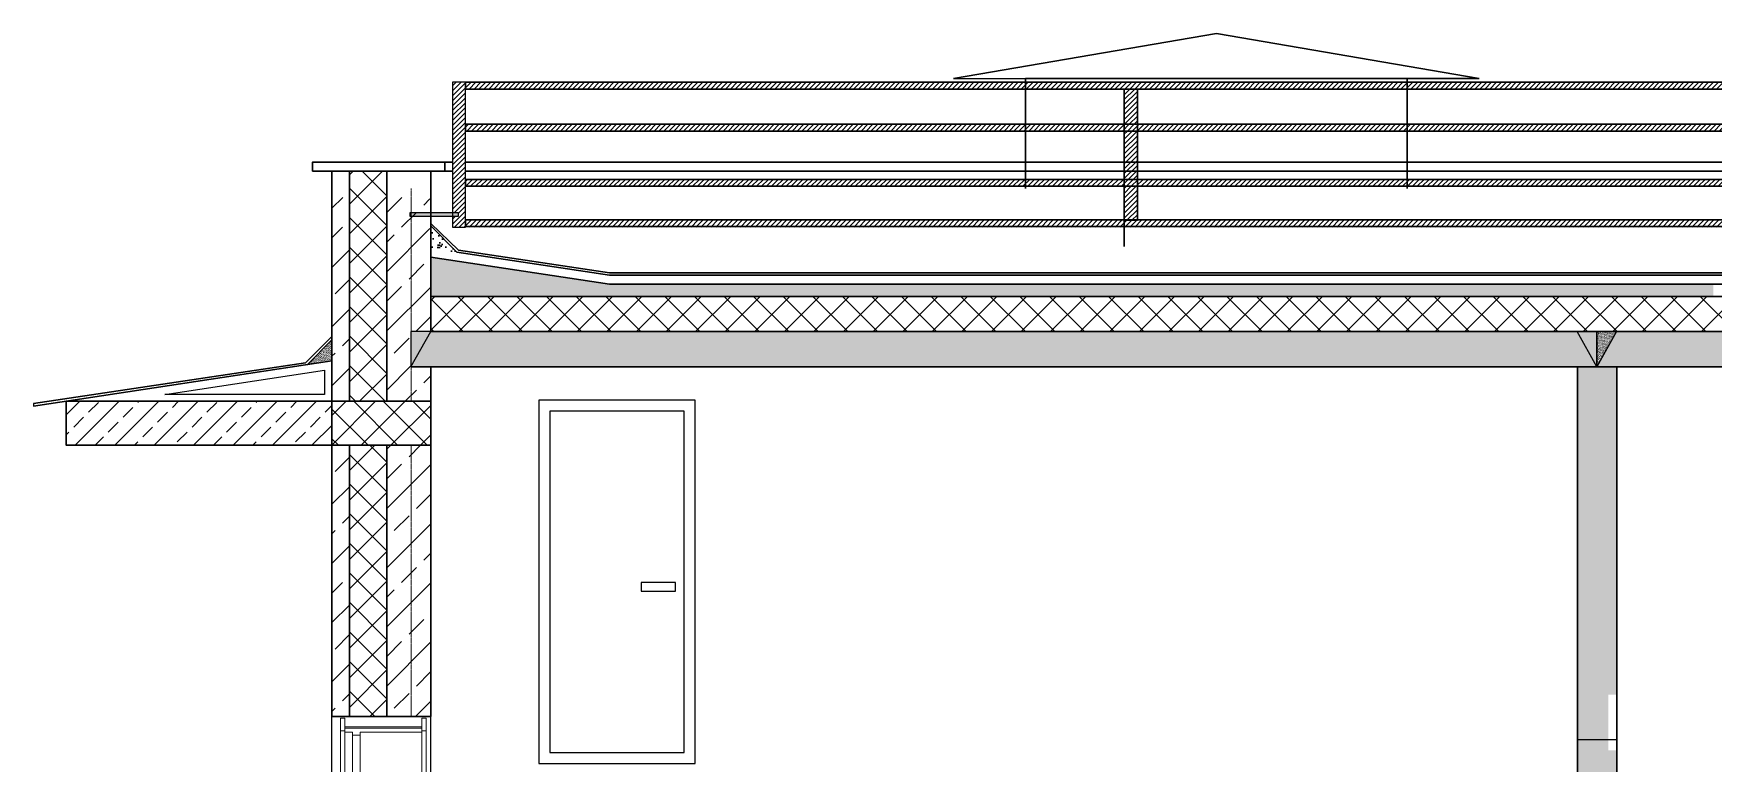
# Model space of a CAD drawing. Header units: millimetres. Extents: x -10163 to 1081624, y -5450 to 230390.
# Drawn here: x 366334 to 373982, y 101342 to 104664 of the extents above; entities that cross this region are included whole.
import ezdxf

# ---------------------------------------------------------------- set-up
doc = ezdxf.new("R2010")
doc.units = ezdxf.units.MM
doc.linetypes.add('Штрих-пунктир', pattern=[24, 20, -1.5, 1, -1.5])
for name, color, linetype, lineweight in [('0.3', 40, 'Continuous', 30), ('A-DOOR', 250, 'Continuous', 9), ('A-DOOR-FRAM', 250, 'Continuous', 18)]:
    doc.layers.add(name, color=color, linetype=linetype, lineweight=lineweight)
doc.layers.add('0л_штриховка', color=7, linetype='Continuous', lineweight=9, transparency=0.2)
for name, color, linetype in [('0разрез', 7, 'Continuous'), ('Кровля', 92, 'Continuous'), ('Оси 2', 253, 'Continuous'), ('Стены1', 120, 'Continuous')]:
    doc.layers.add(name, color=color, linetype=linetype)
doc.layers.add('Двери', color=100, linetype='Continuous', plot=False)
pattern_1 = [(45, (-3941.53, -242.98), (-89.80256, 89.80256), []), (45, (-3851.73, -242.98), (-89.80256, 89.80256), [63.5, -31.75])]
pattern_2 = [(45, (-3941.534, -123.051), (-11.22532015, 11.22532015), [])]
pattern_3 = [(37.5, (-3941.5343, -242.9777), (-0.16000313, 4.894132373), [0, -3.8608, 0, -4.318, 0, -4.1275]), (7.5, (-3941.5343, -242.9777), (4.49523283, 7.16825101), [0, -2.0828, 0, -3.4798, 0, -1.3335]), (327.5, (-3944.6585, -242.9777), (7.909923702, 0.014371847), [0, -1.27, 0, -4.572, 0, -5.969]), (317.5, (-3944.6585, -242.978), (7.63556452, 2.22929323), [0, -0.635, 0, -2.9972, 0, -3.429])]

# ---------------------------------------------------------------- blocks, each defined once
blk = doc.blocks.new('Дверь-Наружная-Двойная-Полное остекление-Деревянный_фасад - 1500 x 2000 мм-347512-Сечение 0')
at = {"layer": 'A-DOOR'}
for p, q in [((-10994.3, 2063.4), (-10994.3, 2006.4)), ((-10974.3, 2063.4), (-10994.3, 2063.4)), ((-10994.3, 2006.4), (-10974.3, 2006.4)), ((-10994.3, 2006.4), (-10994.3, 1011.9)), ((-10974.3, 2025), (-10974.3, 2063.4)), ((-10974.3, 2006.4), (-10974.3, 2018.7)), ((-10624.3, 2063.4), (-10624.3, 2025)), ((-10604.3, 2063.4), (-10624.3, 2063.4)), ((-10624.3, 2018.7), (-10624.3, 2006.4)), ((-10624.3, 2006.4), (-10604.3, 2006.4)), ((-10604.3, 2006.4), (-10604.3, 2063.4)), ((-10604.3, 2006.4), (-10604.3, 0)), ((-10994.3, 1004.6), (-10994.3, 1011.9)), ((-10994.3, 1011.9), (-10984.3, 1011.9)), ((-10984.3, 1004.9), (-10994.3, 1004.9)), ((-10994.3, 996.9), (-10994.3, 1004.6)), ((-10994.3, 989.2), (-10994.3, 996.9)), ((-10974.3, 1064.4), (-10984.3, 1064.4)), ((-10984.3, 1039.4), (-10984.3, 1064.4)), ((-10984.3, 844.4), (-10984.3, 1039.4)), ((-10929.3, 1064.4), (-10939.3, 1064.4)), ((-10929.3, 1064.4), (-10929.3, 1039.4)), ((-10929.3, 1039.4), (-10929.3, 844.4)), ((-10929.3, 1011.9), (-10919.3, 1011.9)), ((-10919.3, 1011.9), (-10919.3, 981.9)), ((-11034.3, 936.6), (-11034.3, 939.4)), ((-11014.3, 939.4), (-11034.3, 939.4)), ((-11034.3, 927.4), (-11034.3, 936.6)), ((-11014.3, 936.6), (-11034.3, 936.6)), ((-11034.3, 914.4), (-11034.3, 927.4)), ((-11014.3, 927.4), (-11034.3, 927.4)), ((-11014.3, 939.4), (-11014.3, 936.6)), ((-11014.3, 936.6), (-11014.3, 927.4)), ((-11014.3, 927.4), (-11014.3, 914.4)), ((-10984.3, 922.4), (-11014.3, 922.4)), ((-10994.3, 981.9), (-10994.3, 989.2)), ((-10994.3, 988.9), (-10984.3, 988.9)), ((-10984.3, 981.9), (-10994.3, 981.9)), ((-10994.3, 981.9), (-10994.3, 922.1)), ((-10929.3, 981.9), (-10919.3, 981.9)), ((-10899.3, 922.4), (-10929.3, 922.4)), ((-10899.3, 936.6), (-10899.3, 939.4)), ((-10899.3, 939.4), (-10879.3, 939.4)), ((-10899.3, 927.4), (-10899.3, 936.6)), ((-10899.3, 936.6), (-10879.3, 936.6)), ((-10899.3, 914.4), (-10899.3, 927.4)), ((-10899.3, 927.4), (-10879.3, 927.4)), ((-10879.3, 939.4), (-10879.3, 936.6)), ((-10879.3, 936.6), (-10879.3, 927.4)), ((-10879.3, 927.4), (-10879.3, 914.4)), ((-11034.3, 906.4), (-11034.3, 914.4)), ((-11034.3, 914.4), (-11014.3, 914.4)), ((-11034.3, 906.4), (-11014.3, 906.4)), ((-11014.3, 914.4), (-11014.3, 912.4)), ((-11014.3, 912.4), (-11014.3, 914.4)), ((-11014.3, 912.3), (-11014.3, 910.6)), ((-11014.3, 910.5), (-11014.3, 912.3)), ((-11014.3, 910.4), (-11014.3, 908.9)), ((-11014.3, 908.9), (-11014.3, 910.4)), ((-11014.3, 907.7), (-11014.3, 906.8)), ((-11014.3, 906.7), (-11014.3, 907.5)), ((-11014.3, 906.4), (-10984.3, 906.4)), ((-10994.3, 906.7), (-10994.3, 0)), ((-10984.3, 819.4), (-10984.3, 844.4)), ((-10929.3, 906.4), (-10899.3, 906.4)), ((-10929.3, 844.4), (-10929.3, 819.4)), ((-10899.3, 912.4), (-10899.3, 914.4)), ((-10899.3, 914.4), (-10879.3, 914.4)), ((-10899.3, 914.4), (-10899.3, 912.4)), ((-10899.3, 910.6), (-10899.3, 912.3)), ((-10899.3, 912.3), (-10899.3, 910.5)), ((-10899.3, 908.9), (-10899.3, 910.4)), ((-10899.3, 910.4), (-10899.3, 908.9)), ((-10899.3, 906.8), (-10899.3, 907.7)), ((-10899.3, 907.5), (-10899.3, 906.7)), ((-10899.3, 906.4), (-10879.3, 906.4)), ((-10879.3, 914.4), (-10879.3, 906.4)), ((-10984.3, 819.4), (-10974.3, 819.4)), ((-10939.3, 819.4), (-10929.3, 819.4)), ((-10856.5, 15), (-10881.9, 0)), ((-10821.5, 15), (-10856.5, 15)), ((-10796.1, 0), (-10821.5, 15)), ((-10881.9, 0), (-10796.1, 0))]:
    blk.add_line(p, q, dxfattribs=at)
at = {"layer": 'A-DOOR', "lineweight": 18}
for p, q in [((-10974.3, 2000), (-10974.3, 15)), ((-10939.3, 2000), (-10974.3, 2000)), ((-10939.3, 15), (-10939.3, 2000)), ((-10974.3, 15), (-10939.3, 15))]:
    blk.add_line(p, q, dxfattribs=at)
at = {"layer": 'A-DOOR-FRAM'}
for p, q in [((-10974.3, 2018.7), (-10974.3, 2025)), ((-10974.3, 2025), (-10624.3, 2025)), ((-10624.3, 2018.7), (-10974.3, 2018.7)), ((-10974.3, 2018.7), (-10974.3, 2000)), ((-10974.3, 2000), (-10939.3, 2000)), ((-10939.3, 2000), (-10939.3, 1987.3)), ((-10904.4, 1987.3), (-10904.4, 2000)), ((-10904.4, 2000), (-10624.3, 2000)), ((-10624.3, 2025), (-10624.3, 2018.7)), ((-10624.3, 2000), (-10624.3, 2018.7)), ((-10939.3, 1987.3), (-10904.4, 1987.3))]:
    blk.add_line(p, q, dxfattribs=at)
at = {"layer": 'A-DOOR-FRAM', "lineweight": 9}
for p, q in [((-10624.3, 2000), (-10624.3, 0)), ((-10904.4, 1987.3), (-10904.4, 922.1)), ((-10904.4, 906.8), (-10904.4, 0)), ((-10974.3, 15), (-10974.3, 0)), ((-10939.3, 15), (-10939.3, 0))]:
    blk.add_line(p, q, dxfattribs=at)

msp = doc.modelspace()

# ---------------------------------------------------------------- hatches: boundary and pattern name
h = msp.add_hatch()
h.set_pattern_fill('AR-SAND', color=256, scale=0.1)
h.set_pattern_definition(pattern_3)
h.paths.add_polyline_path([(367691.947, 103270.749), (367580.059, 103156.79), (367691.947, 103173.77)])
h = msp.add_hatch()
h.set_pattern_fill('AR-SAND', color=256, scale=0.1)
h.set_pattern_definition(pattern_3)
h.paths.add_polyline_path([(368141.947, 103307.77), (368141.947, 103307.78), (368053.024, 103307.78), (368053.024, 103149.429)])
h.paths.add_polyline_path([(373451.952, 103307.78), (373362.097, 103307.78), (373451.952, 103147.78)])
h.paths.add_polyline_path([(376177.596, 103307.78), (376087.741, 103307.78), (376177.596, 103147.78)])
h.paths.add_polyline_path([(376267.451, 103307.78), (376177.596, 103307.78), (376177.596, 103147.78)])
h.paths.add_polyline_path([(378847.595, 103307.78), (378757.734, 103307.78), (378847.589, 103147.78), (378847.595, 103147.78)])
h.paths.add_polyline_path([(378937.455, 103307.78), (378847.595, 103307.78), (378847.595, 103147.78), (378847.6, 103147.78)])
h.paths.add_polyline_path([(384247.451, 103308.038), (384163.024, 103308.038), (384163.024, 103307.78), (384163.024, 103298.115), (384247.451, 103147.78), (384247.451, 103147.78)])
h.paths.add_polyline_path([(378853.024, 55937.597), (378853.024, 56137.855), (378763.024, 56137.855)])
at = {"layer": '0.3', "transparency": 33554508}
h = msp.add_hatch(dxfattribs=at)
h.set_pattern_fill('ANSI31', color=256, scale=5)
h.set_pattern_definition(pattern_2)
h.paths.add_polyline_path([(384035.129, 104442.418), (368299.666, 104442.418), (368299.666, 104411.147), (384035.129, 104411.147)])
h.paths.add_polyline_path([(384035.129, 104251.928), (368299.666, 104251.928), (368299.666, 104220.658), (384035.129, 104220.658)])
h.paths.add_polyline_path([(384035.129, 104000.458), (368299.666, 104000.458), (368299.666, 103969.188), (384035.129, 103969.188)])
h.paths.add_polyline_path([(384035.129, 103814.222), (368299.666, 103814.222), (368299.666, 103782.951), (384035.129, 103782.951)])
h.paths.add_polyline_path([(384093.598, 104442.418), (384035.129, 104442.418), (384035.129, 103782.951), (384093.598, 103782.951), (384093.598, 103831.329), (384068.379, 103831.329), (384068.379, 103850.3), (384093.598, 103850.3)])
h.paths.add_polyline_path([(368299.666, 104442.418), (368241.197, 104442.418), (368241.197, 103850.3), (368266.416, 103850.3), (368266.416, 103831.329), (368241.197, 103831.329), (368241.197, 103782.951), (368299.666, 103782.951), (368299.666, 103814.222)])
h = msp.add_hatch(dxfattribs=at)
h.set_pattern_fill('ANSI31', color=256, scale=5)
h.set_pattern_definition(pattern_2)
h.paths.add_polyline_path([(371359.636, 104411.147), (371299.666, 104411.147), (371299.666, 104251.928), (371359.636, 104251.928)])
h.paths.add_polyline_path([(371359.636, 104220.658), (371299.666, 104220.658), (371299.666, 104078.436), (371359.636, 104078.436)])
h.paths.add_polyline_path([(371359.636, 103969.188), (371299.666, 103969.188), (371299.666, 103814.222), (371359.636, 103814.222)])
h.paths.add_polyline_path([(371359.636, 104037.907), (371299.666, 104037.907), (371299.666, 104000.458), (371359.636, 104000.458)])
h.paths.add_polyline_path([(371359.636, 104078.436), (371299.666, 104078.436), (371299.666, 104037.907), (371359.636, 104037.907)])
at = {"layer": '0.3'}
h = msp.add_hatch(dxfattribs=at)
h.set_pattern_fill('AR-SAND', color=256, angle=45)
h.set_pattern_definition([(82.5, (284232.926, 34684.263), (-35.738135, 33.475349), [0, -38.608, 0, -43.18, 0, -41.275]), (52.5, (284232.926, 34684.26), (-18.901093, 82.473285), [0, -20.828, 0, -34.798, 0, -13.335]), (12.5, (284210.835, 34662.17), (55.829983, 56.033231), [0, -12.7, 0, -45.72, 0, -59.69]), (2.5, (284210.835, 34662.17), (38.22811, 69.75508), [0, -6.35, 0, -29.972, 0, -34.29])])
h.paths.add_polyline_path([(368141.952, 103789.353), (368141.952, 103686.357), (368260.62, 103668.489)])
at = {"layer": '0л_штриховка'}
h = msp.add_hatch(dxfattribs=at)
h.set_pattern_fill('ANSI37', color=256, scale=30)
h.paths.add_polyline_path([(367941.947, 104037.907), (367771.947, 104037.907), (367771.947, 102990.145), (367941.947, 102990.145)])
h.paths.add_polyline_path([(367941.947, 102790.145), (367771.947, 102790.145), (367771.947, 101555.538), (367941.947, 101555.538)])
h.paths.add_polyline_path([(375694.451, 103467.78), (368141.952, 103467.78), (368141.952, 103308.038), (375734.272, 103308.038, 0.00787848)])
h.paths.add_polyline_path([(384163.024, 103467.78), (375694.451, 103467.78, -0.00787848), (375734.272, 103308.038), (376087.596, 103308.038), (376087.596, 103308.038), (376177.596, 103308.038), (384163.024, 103308.038)])
h = msp.add_hatch(dxfattribs=at)
h.set_pattern_fill('ANSI33', color=256, scale=30)
h.set_pattern_definition([(45, (-3941.53, -242.98), (-134.70384, 134.70384), []), (45, (-3806.83, -242.98), (-134.70384, 134.70384), [95.25, -47.625])])
h.paths.add_polyline_path([(367941.947, 102990.145), (368138.975, 102990.145), (368138.897, 103147.526), (368051.952, 103147.522), (368051.952, 103307.78), (368138.817, 103307.78), (368138.514, 103917.981), (367941.947, 103917.981)])
h.paths.add_polyline_path([(367691.947, 102990.145), (367771.947, 102990.145), (367771.947, 103917.981), (367691.947, 103917.981)])
h.paths.add_polyline_path([(367941.947, 101555.538), (368139.69, 101555.538), (368139.075, 102790.145), (367941.947, 102790.145)])
h.paths.add_polyline_path([(368140.721, 99483.752), (367941.947, 99483.752), (367941.947, 99439.454), (368140.743, 99439.454)])
h.paths.add_polyline_path([(367691.947, 101555.538), (367771.947, 101555.538), (367771.947, 102790.145), (367691.947, 102790.145)])
h.paths.add_polyline_path([(367771.947, 99483.752), (367691.947, 99483.752), (367691.947, 99439.454), (367771.947, 99439.454)])
at = {"layer": '0л_штриховка', "lineweight": 5}
h = msp.add_hatch(dxfattribs=at)
h.set_pattern_fill('GRAVEL', color=256, scale=5)
h.set_pattern_definition([(228.0127875, (-8062.82, -3972.075), (-1016.00000008, -1142.99999993), [17.08607, -1691.52418]), (184.969741, (-8074.25, -3984.775), (1523.9999994, 127.000007235), [29.320236, -2902.702445]), (132.510447, (-8103.46, -3987.315), (1270.00000054, -1396.99999951), [20.674076, -2046.73614]), (267.273689, (-8152.99, -4019.065), (127.00000027, 2539.99999999), [26.700226, -2643.32187]), (292.8336542, (-8154.26, -4045.735), (-635.00000005, 1523.99999998), [26.181685, -2591.990387]), (357.273689, (-8144.1, -4069.865), (-2539.99999999, 127.00000027), [26.700226, -2643.32187]), (37.6942405, (-8117.43, -4071.1352), (-1650.999999927, -1270.000000095), [35.309683, -3495.655766]), (72.2553284, (-8089.49, -4049.5452), (889.00000024, 2793.999999924), [33.335976, -3300.26283]), (121.4295656, (-8079.33, -4017.795), (-1016.00000014, 1650.99999991), [26.79065, -2652.277285]), (175.2363583, (-8093.3, -3994.935), (1396.99999998, -127.00000022), [30.585664, -1498.696847]), (222.3974378, (-8123.78, -3992.3952), (-1523.99999995, -1397.000000053), [39.553896, -3915.838626]), (138.814075, (-8027.26, -4020.335), (-888.99999995, 762.00000006), [13.500227, -1336.52829]), (171.4692344, (-8037.42, -4011.445), (1651.00000004, -253.99999971), [25.6841, -2542.73195]), (225, (-8062.82, -4007.635), (-2e-14, -127), [17.960467, -161.644655]), (203.1985905, (-8071.71, -3992.395), (635, 253.99999996), [9.672066, -957.53112]), (291.8014095, (-8080.6, -3996.205), (-127, 381), [13.67828, -670.23765]), (30.9637565, (-8075.52, -4008.905), (381, 254), [22.215983, -718.314908]), (161.565051, (-8056.47, -3997.475), (254, -127), [16.064357, -385.544906]), (16.3895403, (-8154.26, -3996.205), (1270, 381), [22.5044, -2227.941334]), (70.346176, (-8132.67, -3989.855), (-508.00000005, -1396.99999998), [18.879947, -1869.110784]), (293.1985905, (-8056.47, -3972.075), (-253.99999996, 635), [19.344005, -947.85918]), (343.6104597, (-8048.85, -3989.855), (-1270.00000003, 380.99999991), [22.5044, -2227.941334]), (339.4439548, (-8154.26, -4074.945), (-635, 254), [21.70176, -1063.386716]), (294.7751406, (-8133.94, -4082.565), (-635.00000076, 1396.99999966), [18.183606, -1800.17967]), (66.8014095, (-8055.2, -4099.075), (253.99999996, 635), [19.344005, -947.85918]), (17.3540246, (-8047.58, -4081.295), (-1650.99999997, -508.0000001), [21.289137, -2107.6188]), (69.4439548, (-8117.43, -4099.075), (-254, -635), [10.85088, -1074.237596]), (101.3099325, (-8062.82, -4099.075), (-127, 508), [6.47573, -641.09975]), (165.9637565, (-8064.09, -4092.725), (381, -127), [26.181685, -497.45273]), (186.009006, (-8089.49, -4086.375), (1269.99999999, 127.00000007), [24.26335, -2402.068243]), (303.690068, (-8075.52, -4020.335), (-127, 254), [18.316194, -439.58882]), (353.1572266, (-8065.36, -4035.575), (2159.000000013, -253.99999989), [31.97784, -3165.800453]), (60.945396, (-8033.61, -4039.385), (-508, -889), [13.07541, -1294.469616]), (90, (-8027.26, -4027.96), (-127, 127), [7.62, -119.38]), (120.2564372, (-8092.03, -4082.565), (507.99999994, -889.00000004), [17.64335, -1746.69704]), (48.0127875, (-8100.92, -4067.325), (1016.00000008, 1142.99999993), [34.172144, -1674.43811]), (0, (-8078.06, -4041.93), (127, 127), [33.02, -93.98]), (325.3048465, (-8045.04, -4041.925), (1270.00000048, -888.99999931), [20.08048, -1987.965836]), (254.054604, (-8028.53, -4053.355), (-127, -508), [18.491454, -906.0825]), (207.6459754, (-8033.61, -4071.135), (-2413.00000009, -1269.99999983), [30.107255, -2980.62322]), (175.4260787, (-8060.28, -4085.105), (-1651, 127), [31.851473, -3153.292323])])
h.paths.add_polyline_path([(373981.952, 103523.88), (368955.369, 103523.88), (368141.952, 103646.357), (368141.952, 103497.665), (368141.952, 103467.78), (373981.952, 103467.78)])
at = {"layer": '0л_штриховка'}
h = msp.add_hatch(dxfattribs=at)
h.set_pattern_fill('ANSI33', color=256, scale=20)
h.set_pattern_definition(pattern_1)
h.paths.add_polyline_path([(373362.097, 103307.78), (368141.952, 103307.78), (368053.024, 103149.429), (368053.024, 103147.522), (373363.024, 103147.78), (373451.952, 103147.78)])
h.paths.add_polyline_path([(376093.169, 103307.78), (373541.807, 103307.78), (373451.952, 103147.78), (373543.024, 103147.78), (384247.451, 103147.78), (384157.596, 103307.78), (378932.023, 103307.78), (378847.596, 103157.445), (378763.169, 103307.78), (376262.023, 103307.78), (376177.596, 103157.445)])
h = msp.add_hatch(dxfattribs=at)
h.set_pattern_fill('ANSI33', color=256, scale=20)
h.set_pattern_definition(pattern_1)
h.paths.add_polyline_path([(373543.024, 103147.78), (373532.524, 103147.78), (373453.024, 103147.78), (373363.024, 103147.78), (373363.024, 99390.143), (373543.024, 99390.143), (373543.024, 101402.045), (373504.645, 101402.045), (373504.645, 101482.939), (373504.645, 101654.591), (373543.024, 101654.591)])
h.paths.add_polyline_path([(386743.024, 101362.303), (386563.024, 101362.303), (386563.024, 99390.143), (386743.024, 99390.143)])
h.paths.add_polyline_path([(389743.024, 101362.303), (389563.024, 101362.303), (389563.024, 99390.143), (389743.024, 99390.143)])
h = msp.add_hatch(dxfattribs=at)
h.set_pattern_fill('ANSI33', color=256, scale=20)
h.set_pattern_definition(pattern_1)
h.paths.add_polyline_path([(367691.947, 102790.145), (367691.947, 102990.145), (366481.98, 102990.145), (366481.98, 102790.145)])
h = msp.add_hatch(dxfattribs=at)
h.set_pattern_fill('ANSI37', color=256, scale=30)
h.set_pattern_definition([(45, (-3941.53, -242.98), (-67.35192, 67.35192), []), (135, (-3941.53, -242.98), (-67.35192, -67.35192), [])])
h.paths.add_polyline_path([(367691.947, 102990.145), (367691.947, 102790.145), (368141.952, 102790.145), (368141.952, 102990.145)])
at = {"layer": '0разрез'}
h = msp.add_hatch(dxfattribs=at)
h.set_pattern_fill('AR-SAND', color=256, scale=0.1)
h.set_pattern_definition(pattern_3)
h.paths.add_polyline_path([(373541.807, 103307.78), (373451.952, 103307.78), (373451.952, 103147.78)])
at = {"layer": 'Кровля'}
h = msp.add_hatch(color=256, dxfattribs=at)
h.dxf.hatch_style = 1
h.paths.add_polyline_path([(368141.952, 103850.3), (368048.986, 103850.3), (368048.986, 103831.329), (368141.952, 103831.329)])
h.paths.add_polyline_path([(368241.197, 103850.3), (368141.952, 103850.3), (368141.952, 103831.329), (368241.197, 103831.329)])
h.paths.add_polyline_path([(368266.416, 103850.3), (368241.197, 103850.3), (368241.197, 103831.329), (368266.416, 103831.329)])

# ---------------------------------------------------------------- linework, layer by layer
for p, q in [((366931.684, 103021.863), (367657.664, 103132.038)), ((367657.664, 103132.038), (367657.664, 103021.863)), ((366333.63, 102980.674), (366333.63, 102967.631)), ((367657.664, 103021.863), (366931.684, 103021.863))]:
    msp.add_line(p, q)
for points in [[(368141.952, 103307.78), (368051.952, 103307.78), (368051.952, 103147.522), (368141.952, 103307.78)], [(373361.952, 103308.038), (373451.952, 103308.038), (373451.952, 103147.78), (373361.952, 103308.038)], [(373541.952, 103308.038), (373451.952, 103308.038), (373451.952, 103147.78), (373541.952, 103308.038)]]:
    msp.add_lwpolyline(points)
at = {"layer": '0.3', "transparency": 33554508}
msp.add_line((371299.666, 104198.75), (371299.666, 103694.296), dxfattribs=at)
at = {"layer": '0.3', "lineweight": 30}
for p, q in [((368141.952, 104037.907), (368141.947, 103307.77)), ((368141.951, 103799.651), (368267.833, 103678.242)), ((368141.952, 103789.353), (368260.62, 103668.489)), ((368141.952, 103646.357), (368141.952, 103497.665)), ((368141.952, 103646.357), (368955.369, 103523.88)), ((368260.62, 103668.489), (368955.369, 103563.88)), ((368267.833, 103678.242), (368955.37, 103575.631)), ((368955.37, 103575.631), (383357.045, 103575.645)), ((368955.369, 103563.88), (383357.032, 103563.835)), ((368955.369, 103523.88), (373174.444, 103523.88)), ((373174.444, 103523.88), (383357.045, 103523.893)), ((368051.952, 103147.522), (373363.024, 103147.78)), ((373543.024, 103147.78), (384247.451, 103147.78)), ((367691.947, 102790.145), (367691.947, 101555.538)), ((368141.952, 102790.145), (368141.952, 101555.538)), ((367691.947, 101555.538), (368141.952, 101555.538))]:
    msp.add_line(p, q, dxfattribs=at)
at = {"layer": '0.3'}
for p, q in [((367691.947, 103917.981), (367691.947, 102990.145)), ((367771.947, 103917.981), (367771.947, 102990.145)), ((367941.947, 103917.981), (367941.947, 102990.145)), ((368955.369, 103523.88), (373176.808, 103523.88)), ((367692.819, 103286.999), (367572.215, 103165.896)), ((367692.819, 103271.636), (367580.059, 103156.79)), ((366333.63, 102967.631), (367691.947, 103173.77)), ((366333.63, 102980.674), (367572.215, 103165.896)), ((368141.947, 103147.526), (368141.947, 102990.145)), ((367771.947, 102790.145), (367771.947, 101555.538)), ((367941.947, 102790.145), (367941.947, 101555.538))]:
    msp.add_line(p, q, dxfattribs=at)
at = {"layer": '0.3', "transparency": 33554508}
for points in [[(370522.485, 104459.323), (371719.438, 104663.99)], [(372916.391, 104459.323), (371719.438, 104663.99)], [(372588.377, 103958.509), (372588.377, 104459.323), (370850.499, 104459.323), (370850.499, 103958.509)], [(372916.391, 104459.323), (372588.377, 104459.323)], [(384035.129, 104078.436), (368299.666, 104078.436)], [(368299.666, 104037.907), (384035.129, 104037.907)], [(368299.666, 104037.907), (384035.129, 104037.907)]]:
    msp.add_lwpolyline(points, dxfattribs=at)
for points in [[(384035.129, 104442.418), (368299.666, 104442.418), (368299.666, 104411.147), (384035.129, 104411.147)], [(371299.666, 103814.222), (371359.636, 103814.222), (371359.636, 104411.147), (371299.666, 104411.147)], [(384035.129, 104251.928), (368299.666, 104251.928), (368299.666, 104220.658), (384035.129, 104220.658)], [(384035.129, 104000.458), (368299.666, 104000.458), (368299.666, 103969.188), (384035.129, 103969.188)], [(384035.129, 103816.64), (368299.666, 103816.64), (368299.666, 103785.369), (384035.129, 103785.369)]]:
    msp.add_lwpolyline(points, close=True, dxfattribs=at)
at = {"layer": '0.3'}
msp.add_lwpolyline([(367602.846, 104037.907), (368206.073, 104037.907), (368206.073, 104078.436), (367602.846, 104078.436)], close=True, dxfattribs=at)
at = {"layer": '0.3', "lineweight": 30}
for points in [[(367691.947, 102990.145), (367691.947, 104037.907), (367771.947, 104037.907), (367771.947, 102990.145)], [(367941.947, 102990.145), (367941.947, 104037.907), (367771.947, 104037.907), (367771.947, 102990.145)], [(368141.952, 102790.145), (366481.98, 102790.145), (366481.98, 102990.145), (368141.952, 102990.145)], [(367771.947, 102790.145), (367771.947, 101555.538)], [(367941.947, 101555.538), (367941.947, 102790.145)]]:
    msp.add_lwpolyline(points, dxfattribs=at)
at = {"layer": '0.3'}
for points in [[(368141.952, 104037.907), (368241.197, 104037.907)], [(368241.197, 104078.436), (368206.073, 104078.436), (368206.073, 104037.907), (368241.197, 104037.907)]]:
    msp.add_lwpolyline(points, dxfattribs=at)
at = {"layer": '0.3', "lineweight": 30}
for points in [[(368141.952, 103467.78), (384163.024, 103467.78), (384163.024, 103308.038), (368141.952, 103308.038)], [(373363.024, 99390.143), (373543.024, 99390.143), (373543.024, 103147.78), (373363.024, 103147.78)], [(367691.947, 102990.145), (368141.952, 102990.145), (368141.952, 102790.145), (367691.947, 102790.145)]]:
    msp.add_lwpolyline(points, close=True, dxfattribs=at)
at = {"layer": '0л_штриховка', "lineweight": -3}
msp.add_line((373543.024, 101449.157), (373363.024, 101449.157), dxfattribs=at)
at = {"layer": '0разрез'}
for p, q in [((368141.952, 103497.665), (368141.952, 103467.78)), ((368141.952, 103307.78), (368141.952, 103467.78)), ((368141.952, 103467.78), (384163.024, 103467.78)), ((368141.952, 103307.78), (368141.952, 103467.78)), ((384163.024, 103307.78), (368141.952, 103307.78)), ((384163.024, 103307.78), (368141.952, 103307.78)), ((373451.952, 103307.78), (373541.807, 103307.78)), ((373541.807, 103307.78), (373451.952, 103147.78)), ((373451.952, 103147.78), (373451.952, 103307.78)), ((367690.795, 101555.538), (367690.795, 99483.751)), ((368141.568, 101555.538), (368141.952, 99390.143))]:
    msp.add_line(p, q, dxfattribs=at)
msp.add_lwpolyline([(367771.947, 102790.145), (367771.947, 101555.538)], dxfattribs=at)
at = {"layer": 'Кровля'}
for points in [[(368241.197, 103782.951), (368299.666, 103782.951), (368299.666, 104442.418), (368241.197, 104442.418)], [(368266.416, 103831.329), (368048.986, 103831.329), (368048.986, 103850.3), (368266.416, 103850.3)]]:
    msp.add_lwpolyline(points, close=True, dxfattribs=at)
at = {"layer": 'Кровля', "transparency": 33554559}
msp.add_lwpolyline([(370522.485, 104459.323), (370850.499, 104459.323)], dxfattribs=at)
at = {"layer": 'Оси 2', "linetype": 'Штрих-пунктир', "lineweight": 9}
for p, q in [((368053.024, 102990.145), (368053.024, 103958.509)), ((368053.024, 101555.538), (368053.024, 102790.145))]:
    msp.add_line(p, q, dxfattribs=at)
at = {"layer": 'Стены1'}
for points in [[(368634.191, 101342.061), (369346.591, 101342.061), (369346.591, 102994.717), (368634.191, 102994.717)], [(368684.191, 101392.061), (369296.591, 101392.061), (369296.591, 102944.717), (368684.191, 102944.717)], [(369256.959, 102165.122), (369100.505, 102165.122), (369100.505, 102125.266), (369256.959, 102125.266)]]:
    msp.add_lwpolyline(points, close=True, dxfattribs=at)

# ---------------------------------------------------------------- block references
at = {"layer": 'Двери', "lineweight": 18}
msp.add_blockref('Дверь-Наружная-Двойная-Полное остекление-Деревянный_фасад - 1500 x 2000 мм-347512-Сечение 0', (378725.121, 99483.752), dxfattribs=at)

doc.saveas('drawing.dxf')
